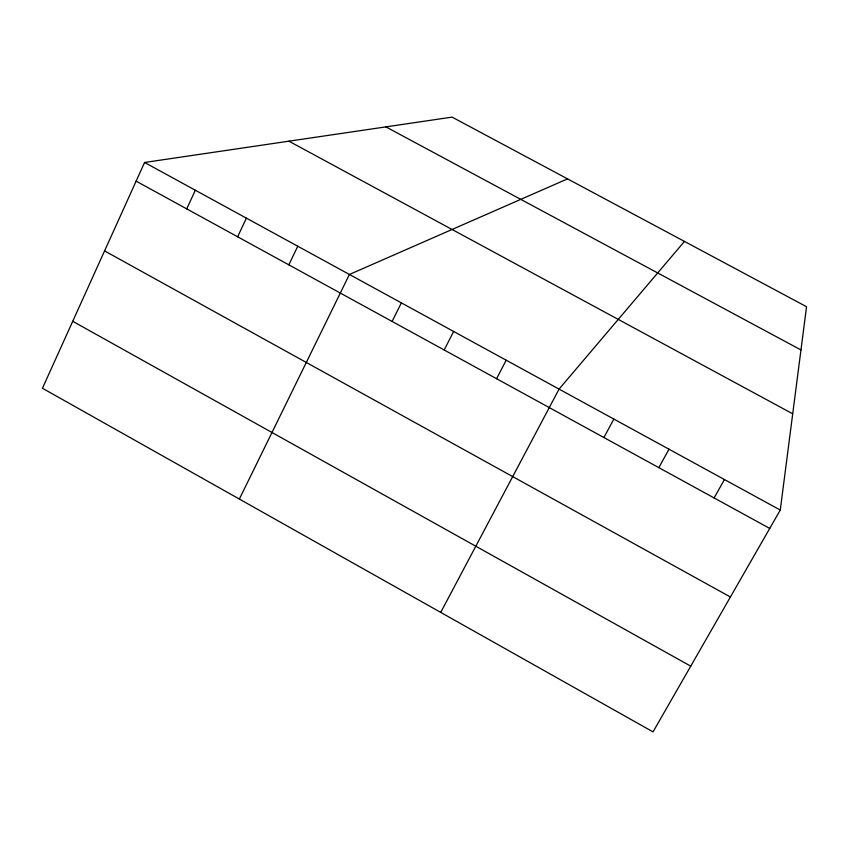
<?xml version="1.0" encoding="UTF-8"?>
<svg xmlns="http://www.w3.org/2000/svg" width="849" height="849" viewBox="0 0 849 849"><rect width="100%" height="100%" fill="white"/><g stroke="black" fill="none" stroke-linecap="round" stroke-linejoin="round"><path stroke-width="1.27" d="M780.273 510.058L806.55 306.722L452.082 117.12L144.574 162.467L42.45 388.248L653.04 731.88L780.273 510.058L144.574 162.467M186.738 208.886L195.344 190.229M237.635 236.786L246.401 218.151M288.819 264.835L297.766 246.231M239.365 499.063L349.417 274.471L567.535 178.874M392.1 321.442L401.375 302.881M444.186 349.99L453.631 331.46M496.58 378.707L506.195 360.199M440.737 612.394L559.067 389.107L684.474 241.424M603.894 437.522L613.869 419.066M658.835 467.64L669.001 449.217M714.115 497.938L724.462 479.536M385.902 126.883L800.968 349.947M288.915 141.178L792.711 413.813M136.127 181.145L769.735 528.428M104.576 250.901L730.405 596.996M72.727 321.293L690.736 666.157"/></g></svg>
